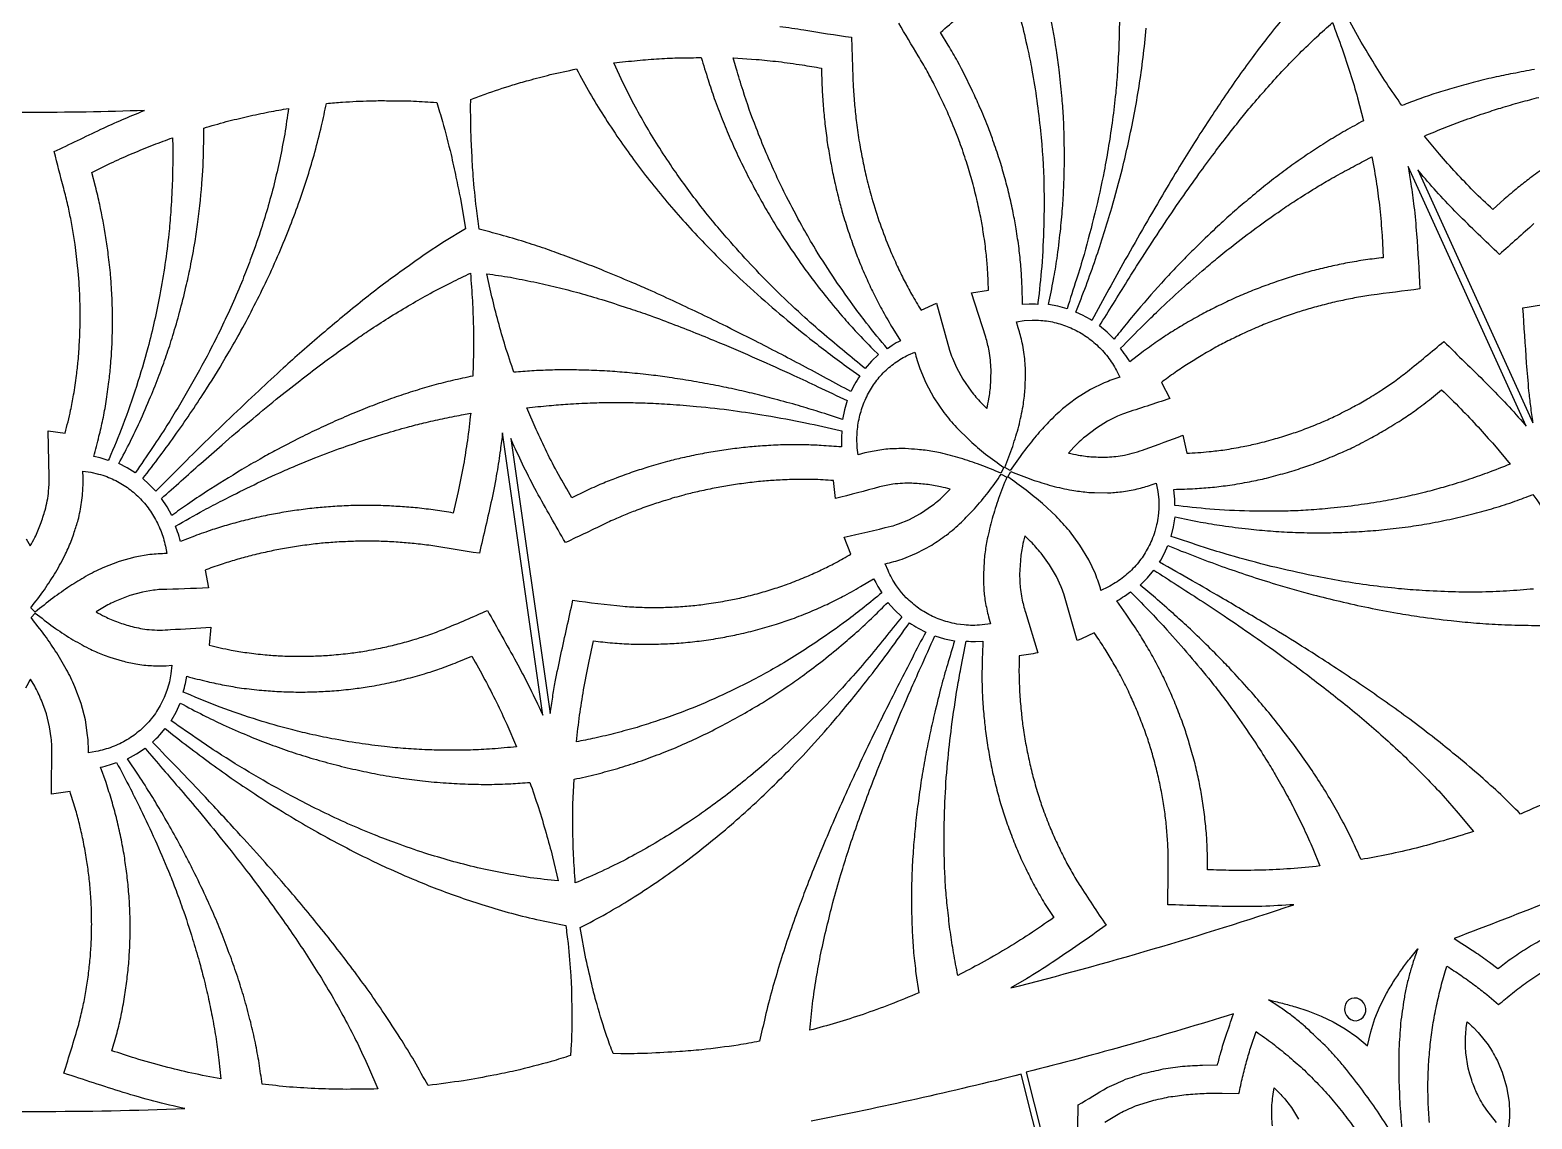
# Model space of a CAD drawing. Extents: x 10 to 990, y 10 to 990.
# Drawn here: x 500 to 649.8, y 104.2 to 212.8 of the extents above; entities that cross this region are included whole.
import ezdxf

# ---------------------------------------------------------------- set-up
doc = ezdxf.new("R2010")
doc.units = 0

msp = doc.modelspace()

# ---------------------------------------------------------------- linework, layer by layer
for points in [[(608.64, 214, -0.005556), (608.6, 211.59, -0.007159), (608.44, 208.62, -0.007503), (608.27, 206.52, -0.007235), (607.95, 203.84, -0.014763), (607.11, 198.72, -0.02071), (605.11, 190.43, -0.009163), (604.36, 187.95, -0.002264), (603.42, 185.01), (603.42, 185.01), (602.51, 185.27), (601.57, 185.44, 0.006487), (602.07, 187.91, 0.006033), (602.42, 190.01, 0.007926), (602.75, 192.72, 0.009944), (602.97, 195.04, 0.01011), (603.09, 197.09, 0.008723), (603.15, 199.22, 0.008714), (603.14, 201.64, 0.009651), (603.05, 204.24, 0.011811), (602.9, 206.24, 0.00961), (602.63, 208.85, 0.01243), (602.36, 210.79, 0.017012), (601.56, 215.06, 0.012575)], [(574.79, 213.17, -0.002967), (577.16, 212.83, 0.004415), (581.92, 212.08), (582.1, 207.1, 0.006959), (582.23, 205.3, 0.008511), (582.42, 203.58, 0.010188), (582.71, 201.57, 0.01204), (583.05, 199.75, 0.012009), (583.43, 198.03, 0.008927), (583.95, 196.04, 0.027621), (585.73, 190.95, 0.008774), (586.49, 189.25, 0.009702), (587.18, 187.83, 0.008285), (587.91, 186.46, 0.008728), (588.86, 184.87), (590.4, 185.57), (591.69, 180.89, 0.024354), (591.98, 180.09), (592.38, 179.14), (593.03, 177.98), (593.85, 176.79, 0.022061), (594.85, 175.62), (595.43, 175.06, 0.010404), (595.63, 176.01, 0.024277), (595.8, 177.44, 0.008476), (595.84, 178.93, 0.038392), (595.64, 180.82, 0.023625), (595.31, 182.16), (593.9, 186.6), (595.58, 186.85, 0.014788), (595.48, 189.19, 0.008323), (595.33, 190.74, 0.009127), (595.06, 192.68, 0.010631), (594.81, 194.13, 0.009551), (594.41, 195.95, 0.011364), (593.92, 197.86, 0.012589), (593.38, 199.66, 0.009536), (592.72, 201.6, 0.01029), (592.19, 202.96, 0.023463), (590.17, 207.38, 0.01293), (589.46, 208.72, 0.01144), (588.58, 210.22, -0.001444), (586.64, 213.49, 0.003056)], [(598.82, 213.75, -0.008052), (599.48, 210.96, -0.010726), (599.91, 208.82, -0.022211), (600.76, 202.75, -0.019739), (601.11, 197.34, -0.010891), (601.1, 193.32, -0.011413), (600.89, 189.22, -0.00806), (600.52, 185.63), (600.5, 185.44), (600.5, 185.44, 0.012397), (599.65, 185.45), (598.98, 185.42, 0.006674), (598.92, 187.5, 0.007487), (598.82, 189.21, 0.007545), (598.63, 191.01, 0.007942), (598.34, 192.98, 0.00767), (598.05, 194.57, 0.006978), (597.64, 196.43, 0.007301), (597.18, 198.18, 0.00783), (596.67, 199.91, 0.008185), (596.03, 201.8, 0.007629), (595.51, 203.22, 0.00747), (594.7, 205.16, 0.009213), (594, 206.7, 0.013693), (592.49, 209.69, 0.007131), (591.57, 211.3), (590.81, 212.55, -0.002462), (592.56, 214.13, -0.003421)], [(624.94, 213.98, 0.002069), (623.31, 211.93, 0.002167), (621.87, 210.04, 0.002526), (620.35, 207.93, 0.00297), (618.86, 205.77, 0.003298), (617.4, 203.56, 0.003607), (615.96, 201.32, 0.003765), (614.64, 199.2, 0.003417), (612.93, 196.33, 0.006671), (608.99, 189.47, 0.004045), (607.39, 186.58), (605.89, 183.83), (605.89, 183.83, 0.01132), (605.03, 184.33), (604.3, 184.67, 0.011081), (606.26, 189.96, 0.010933), (607.88, 195.07, 0.008787), (608.94, 199, 0.008188), (609.54, 201.58, 0.013135), (610.6, 207.17, 0.01632), (611.31, 212.99, 0.006818)], [(650.04, 208.87, 0.003994), (647.9, 208.47, 0.004657), (645.99, 208.08, 0.00479), (643.93, 207.58, 0.005365), (642.02, 207.05, 0.005062), (640.23, 206.51, 0.002571), (638.5, 205.92, -0.001503), (636.82, 205.28, -0.004824), (635.27, 207.53, -0.00473), (633.9, 209.69, -0.004779), (632.6, 211.89), (631.46, 213.95, -0.001428)], [(651.06, 199.1, 0.006358), (649.59, 198.03, 0.003909), (648.39, 197.09, 0.005476), (647.01, 195.92), (645.88, 194.9, -0.005367), (643.96, 196.75, -0.005693), (642.22, 198.56, -0.005725), (640.55, 200.43), (639.06, 202.23, -0.004277), (641.13, 203.09, -0.004129), (642.87, 203.75, -0.004992), (644.99, 204.49, -0.006475), (646.67, 205.03, -0.00563), (648.65, 205.61, -0.005587), (650.47, 206.09, -0.005989)], [(499.62, 162.04), (500.01, 161.34, 0.010404), (500.48, 162.19, 0.024277), (501.05, 163.52, 0.008476), (501.5, 164.93, 0.038392), (501.85, 166.8, 0.023625), (501.9, 168.19), (501.8, 172.84), (503.49, 172.61, 0.014788), (504.04, 174.88, 0.008323), (504.34, 176.41, 0.009127), (504.63, 178.35, 0.010631), (504.79, 179.81, 0.009551), (504.92, 181.67, 0.011364), (504.99, 183.64, 0.012589), (504.98, 185.51, 0.009536), (504.89, 187.56, 0.01029), (504.77, 189.02, 0.023463), (504.08, 193.82, 0.01293), (503.77, 195.31, 0.01144), (503.35, 197, -0.001444), (502.41, 200.69, 0.003056), (507.04, 202.91, -0.002954), (509.21, 203.88, -0.002964), (511.29, 204.74), (511.42, 204.79), (511.42, 204.79, -0.019669), (488.14, 204.84, -0.013584)], [(649.99, 193.51, -0.003516), (646.54, 190.42, -0.00419), (642.33, 194.5, -0.005629), (640.46, 196.48, -0.005368), (638.73, 198.45), (638.39, 198.86), (649.89, 173.63, -0.008968), (649.67, 175.28, -0.007036), (649.49, 176.82, -0.003449), (649.25, 179.58, 0.002665), (648.88, 185.1, 0.005626), (653.83, 185.95, 0.008121)], [(649.94, 157.05, -0.004623), (647.26, 156.84, -0.006018), (644.49, 156.74, -0.006414), (641.81, 156.76, -0.00698), (638.83, 156.9, -0.006397), (636.48, 157.08, -0.007053), (633.63, 157.41, -0.007778), (630.8, 157.84, -0.008689), (628.01, 158.36, -0.02126), (619.61, 160.44, -0.010207), (617.12, 161.2, -0.002678), (613.81, 162.3), (613.81, 162.3), (614.05, 163.26), (614.2, 164.25, 0.006887), (616.73, 163.73, 0.00639), (618.9, 163.37, 0.007628), (621.5, 163.04, 0.008197), (623.7, 162.84, 0.008055), (625.92, 162.71, 0.007534), (628.24, 162.65, 0.006855), (630.55, 162.69, 0.006797), (632.85, 162.8, 0.006392), (635.05, 162.97, 0.006441), (637.43, 163.26, 0.006989), (639.56, 163.6, 0.007297), (641.87, 164.06, 0.007473), (644.02, 164.57, 0.007664), (646.03, 165.13, 0.007518), (648.09, 165.8, 0.001404), (649.88, 166.47, -0.002097), (651.41, 164.31, -0.004133)], [(651.9, 136.05, -0.002396), (648.65, 134.6, 0.001779), (646.67, 136.55, 0.001617), (644.66, 138.37, 0.00286), (642.42, 140.27, 0.00287), (640.37, 141.93, 0.002054), (638.18, 143.62, 0.002594), (635.85, 145.33, 0.002981), (633.47, 146.99, 0.002812), (631.15, 148.56, 0.002342), (628.89, 150.04, 0.002962), (626.11, 151.8, 0.00334), (622.88, 153.77, 0.004419), (618.73, 156.23, 0.004514), (615.91, 157.86, 0.000982), (612.64, 159.72), (612.64, 159.72, 0.012913), (613.13, 160.62), (613.48, 161.38, 0.010894), (618.86, 159.31, 0.010947), (624.2, 157.54, 0.008711), (627.96, 156.48, 0.009795), (630.61, 155.82, 0.014543), (636.37, 154.65, 0.01213), (638.59, 154.29, 0.009439), (641.72, 153.9, 0.011203), (643.96, 153.68, 0.007523), (646.42, 153.52, 0.005406), (649.06, 153.43, 0.004566), (651.8, 153.43, 0.005879)], [(486.01, 105.2, 0.018607), (515.44, 105.22, -0.005996), (512.34, 105.95, -0.005207), (509.29, 106.83, -0.004237), (503.37, 108.76, 0.004014), (504.85, 113.62, 0.007907), (505.25, 115.3, 0.007826), (505.57, 116.91, 0.007214), (505.81, 118.55, 0.007873), (505.99, 120.19, 0.007936), (506.1, 121.85, 0.008056), (506.14, 123.62, 0.005574), (506.12, 125.08, 0.006549), (506.02, 126.84, 0.00639), (505.85, 128.52, 0.004993), (505.64, 130.07, 0.005914), (505.32, 131.81, 0.007217), (504.96, 133.45, 0.004612), (504.57, 134.97, 0.005145), (504.04, 136.66), (503.98, 136.84, -0.00148), (502.12, 136.58), (502.16, 141.43, 0.022814), (502.1, 142.19), (501.94, 143.31), (501.62, 144.59), (501.13, 145.96, 0.02108), (500.46, 147.36), (500.05, 148.07, 0.008883), (499.55, 147.17, 0.023664)], [(661.91, 130.25, -0.013282), (642.03, 122.2, -0.001905), (644.08, 120.87, -0.003677), (645.54, 119.82), (646.38, 119.18, -0.003745), (647.69, 120.17, 0.001114), (649.23, 121.2, 0.001349), (650.9, 122.16, -0.004855)], [(635.59, 103.11, 0.001577), (634.19, 105.22, 0.001976), (632.68, 107.33, 0.001605), (631.09, 109.36, 0.005455), (630.2, 110.39, 0.005902), (629.38, 111.28, 0.001768), (627.55, 113.04, 0.005025), (626.59, 113.89, 0.004159), (625.6, 114.66, 0.004907), (624.54, 115.41), (623.52, 116.06, -0.002751), (624.9, 115.73, -0.003329), (626.21, 115.37), (627.45, 114.97, -0.004722), (628.77, 114.43), (629.96, 113.86), (631.16, 113.18), (632.31, 112.38), (633.4, 111.47), (633.71, 112.87), (634.13, 114.2), (634.65, 115.48), (635.27, 116.71, -0.003807), (636.02, 117.94, -0.003811), (636.78, 119.07, -0.003587), (637.59, 120.17), (638.4, 121.16, 0.005106), (637.95, 119.89, 0.003181), (637.58, 118.66, 0.00532), (637.28, 117.44, 0.004415), (637.03, 116.17, -0.001308), (636.68, 113.72, -0.001078), (636.51, 111.16, 0.001799), (636.5, 108.5, 0.001295), (636.6, 105.9, 0.002113), (636.8, 103.24)], [(639.56, 103.82, -0.003133), (639.43, 105.88, -0.003097), (639.41, 107.88, -0.003103), (639.49, 109.87, -0.002729), (639.67, 111.85, -0.003329), (639.94, 113.8, -0.002784), (640.32, 115.74, -0.002622), (640.78, 117.63, 0.001228), (641.31, 119.43, -0.003312), (642.7, 118.52, -0.003801), (644.06, 117.54, -0.004162), (645.27, 116.6), (646.45, 115.59, -0.002248), (647.86, 116.75, -0.003639), (649.27, 117.82), (650.68, 118.76, 0.001103)], [(646.24, 103.83), (645.27, 105.06), (644.85, 105.7, -0.011416), (644.42, 106.5, -0.010526), (644.12, 107.14, -0.010041), (643.84, 107.85, -0.012536), (643.6, 108.65), (643.44, 109.25), (643.19, 110.77, -0.008639), (643.15, 111.62, -0.011056), (643.16, 112.4, -0.012065), (643.24, 113.32), (643.32, 113.88), (643.32, 113.88, -0.009172), (643.94, 113.31), (644.43, 112.8), (645.41, 111.58, -0.010229), (645.86, 110.87, -0.011643), (646.26, 110.14, -0.010333), (646.56, 109.5), (646.82, 108.86), (647.25, 107.4), (647.5, 105.86, -0.009735), (647.55, 105.02), (647.54, 104.31, -0.010506), (647.46, 103.39)], [(607.19, 103.88), (608.67, 104.77, 0.001121), (610.24, 105.48), (611.87, 106.01, 0.00111), (613.55, 106.38, 0.001086), (615.29, 106.62, -0.003263), (617.11, 106.74, -0.00206), (618.88, 106.76), (620.56, 106.71, -0.002396), (620.92, 108.36, -0.00332), (621.32, 109.93, -0.00246), (621.78, 111.45), (622.28, 112.9, -0.002996), (623.91, 111.73, -0.002436), (625.43, 110.51, -0.003213), (626.91, 109.21, -0.002916), (628.32, 107.82, -0.003091), (629.66, 106.36, -0.002843), (630.92, 104.83, -0.003537), (632.12, 103.23, -0.003323)], [(604.48, 86.2), (598.85, 108.65, -0.013282), (577.91, 103.97, -0.001905)], [(623.9, 103.49, -0.013033), (623.84, 104.41, -0.012724), (623.83, 105.04, -0.010266), (623.87, 105.8, -0.011015), (623.98, 106.65), (624.09, 107.3), (624.09, 107.3, -0.010425), (624.73, 106.64, -0.01065), (625.21, 106.09, -0.008745), (625.68, 105.48, -0.009786), (626.11, 104.83, -0.00857), (626.5, 104.17, -0.010135)]]:
    msp.add_lwpolyline(points, format="xyb")
for points in [[(608.11, 181.97), (607.41, 182.67), (606.65, 183.3, 0.002063), (609.42, 187.75, -0.003999), (610.93, 190.14, -0.003468), (612.89, 193.14, -0.006448), (614.84, 196.01, -0.004057), (616.57, 198.45, -0.006238), (618.11, 200.54, -0.008244), (619.45, 202.3, -0.008315), (620.88, 204.1, -0.006451), (621.98, 205.44, -0.002806), (623.47, 207.15, -0.002493), (625.04, 208.87, -0.001875), (626.59, 210.48, -0.002331), (628.32, 212.13, 0.001854), (629.89, 213.55, -0.00395), (630.85, 210.94, -0.004753), (631.67, 208.49, -0.005059), (632.4, 206.03), (632.99, 203.76, 0.003893), (631.18, 202.76, 0.004908), (629.54, 201.79, 0.004539), (627.89, 200.73, 0.003597), (626.25, 199.61, 0.003512), (624.63, 198.42, 0.003568), (623, 197.16, 0.004298), (621.27, 195.72, 0.004828), (619.74, 194.4, 0.00349), (618.24, 193.04, 0.004494), (616.17, 191.03, 0.009873), (614.97, 189.83, 0.005287), (613.54, 188.33, 0.007992), (610.76, 185.21, 0.003407), (609.3, 183.46, -0.001533), (608.11, 181.97)], [(584.6, 180.43), (583.91, 179.77), (583.28, 179.05, -0.006041), (579.2, 182.43, -0.008441), (576.98, 184.39, -0.00876), (574.2, 187.04, -0.010642), (571.86, 189.45, -0.00879), (569.61, 191.95, -0.014688), (566.91, 195.21, -0.008007), (565.52, 197.04, -0.005841), (564.23, 198.84, -0.00645), (562.8, 201.01, -0.006426), (561.5, 203.13, -0.004407), (560.37, 205.13, -0.005873), (559.15, 207.52), (558.21, 209.52, -0.00293), (560.56, 209.78, -0.004064), (562.75, 209.95, -0.002072), (564.84, 210.04, 0.001561), (566.94, 210.06, 0.005908), (567.62, 207.84, 0.005651), (568.24, 205.99, 0.006664), (569.01, 203.93, 0.006383), (569.83, 201.97, 0.006466), (570.71, 200.03, 0.00655), (571.68, 198.07, 0.007633), (572.85, 195.9, 0.007994), (573.86, 194.14, 0.007016), (574.98, 192.34, 0.008257), (576.88, 189.53, 0.012847), (577.97, 188.03, 0.010771), (579.46, 186.12, 0.009043), (581.21, 184.02, 0.01048), (582.45, 182.65, 0.010733), (584.06, 180.98), (584.6, 180.43)], [(586.8, 181.82, 0.015588), (585.99, 181.35), (585.5, 181.01, -0.00836), (583.42, 183.58, -0.009996), (582.07, 185.38, -0.022126), (578.15, 191.25, -0.008248), (576.97, 193.31, -0.008205), (575.45, 196.17, -0.016094), (573.41, 200.57, -0.00843), (572.41, 203.05, -0.015872), (571.11, 206.76, -0.009918), (570.43, 208.99), (570.13, 210.04), (572.42, 209.88, -0.00131), (574.63, 209.66, -0.002936), (576.99, 209.33, 0.001879), (578.93, 209.01, 0.005505), (578.98, 207.07, 0.006907), (579.1, 205.22, 0.007093), (579.27, 203.46, 0.007707), (579.51, 201.6, 0.00891), (579.8, 199.86, 0.007868), (580.13, 198.18, 0.008076), (580.58, 196.24, 0.007483), (580.97, 194.78, 0.007023), (581.52, 192.96, 0.008211), (582.15, 191.16, 0.007595), (582.72, 189.65, 0.007236), (583.47, 187.91, 0.007051), (584.2, 186.36, 0.00748), (585.04, 184.75, 0.008486), (586.05, 183.03), (586.8, 181.82)], [(582.74, 178.31, 0.011282), (582.23, 177.46), (581.86, 176.74, 0.002159), (577.02, 179.35, 0.002435), (572.31, 181.8, 0.002808), (569.07, 183.42, 0.005629), (566.65, 184.6, 0.005938), (561.63, 186.93, 0.008952), (559.96, 187.65, 0.005255), (557.28, 188.77, 0.009192), (555.28, 189.56, 0.008002), (553.16, 190.35, 0.006034), (551.36, 191, 0.001701), (549.3, 191.68, 0.002201), (546.91, 192.38, -0.002076), (544.79, 192.95, -0.007814), (544.51, 195.03, -0.008831), (544.2, 198.26, -0.009578), (544.06, 200.58, -0.004757), (543.96, 202.93, -0.007387), (543.94, 205.69), (543.94, 205.88, -0.005364), (545.37, 206.42, -0.009296), (548.13, 207.33, -0.010958), (549.7, 207.78, -0.002149), (551.88, 208.36, 0.002167), (554.48, 208.93, 0.005695), (555.83, 206.51, 0.005692), (557.18, 204.28, 0.006184), (558.73, 201.94, 0.006552), (560.19, 199.89, 0.006037), (561.78, 197.79, 0.006558), (563.52, 195.67, 0.007012), (565.33, 193.6, 0.007782), (567.26, 191.52, 0.008348), (569.13, 189.63, 0.008915), (571.81, 187.09, 0.018085), (577.78, 182.02, 0.011726), (581.42, 179.26), (582.74, 178.31)], [(512.53, 166.81, 0.01132), (511.84, 167.52), (511.24, 168.06, 0.011081), (514.61, 172.58, 0.010933), (517.6, 177.03, 0.008787), (519.72, 180.5, 0.008188), (521.03, 182.81, 0.013135), (523.62, 187.87, 0.01632), (525.94, 193.26, 0.006818), (526.89, 195.83, 0.006322), (527.69, 198.22, 0.006093), (528.4, 200.63, 0.006314), (529.06, 203.24, 0.001173), (529.56, 205.48, -0.006954), (531.16, 205.62, -0.00787), (533.9, 205.75, -0.01056), (535.54, 205.76, -0.002567), (537.96, 205.73, -0.00922), (540.23, 205.6), (540.56, 205.58, -0.006797), (541.12, 203.68, -0.0092), (541.98, 200.39, -0.009245), (542.47, 198.12, -0.005319), (542.91, 196), (543.42, 192.99), (541.32, 191.7), (539.3, 190.37, 0.002069), (537.16, 188.85, 0.002167), (535.24, 187.45, 0.002526), (533.19, 185.85, 0.00297), (531.15, 184.2, 0.003298), (529.13, 182.49, 0.003607), (527.11, 180.75, 0.003765), (525.25, 179.08, 0.003417), (522.8, 176.82, 0.006671), (517.09, 171.35, 0.004045), (514.74, 169.02), (512.53, 166.81)], [(510.49, 168.63), (509.69, 169.13), (508.84, 169.56, 0.006487), (510.01, 171.79, 0.006033), (510.93, 173.71, 0.007926), (512.02, 176.22, 0.009944), (512.88, 178.39, 0.01011), (513.58, 180.31, 0.008723), (514.24, 182.34, 0.008714), (514.91, 184.67, 0.009651), (515.54, 187.19, 0.011811), (515.98, 189.15, 0.00961), (516.45, 191.72, 0.01243), (516.74, 193.67, 0.017012), (517.17, 197.99, 0.012575), (517.27, 199.82, 0.011773), (517.31, 201.68), (517.31, 203.03, -0.003069), (519.57, 203.67, -0.003162), (521.68, 204.19, -0.003684), (523.81, 204.64, 0.001912), (525.77, 204.99, -0.003751), (525.39, 202.43, -0.005156), (524.9, 199.9, -0.005656), (524.34, 197.46, -0.006355), (523.66, 194.97, -0.005556), (522.95, 192.68, -0.007159), (521.96, 189.87, -0.007503), (521.2, 187.9, -0.007235), (520.14, 185.42, -0.014763), (517.89, 180.75, -0.02071), (513.64, 173.35, -0.009163), (512.22, 171.18, -0.002264), (510.49, 168.63)], [(507.8, 169.86, 0.012397), (507, 170.12), (506.34, 170.27, 0.006674), (506.87, 172.29, 0.007487), (507.26, 173.96, 0.007545), (507.59, 175.74, 0.007942), (507.86, 177.72, 0.00767), (508.03, 179.32, 0.006978), (508.16, 181.22, 0.007301), (508.21, 183.03, 0.00783), (508.21, 184.84, 0.008185), (508.13, 186.83, 0.007629), (508.03, 188.34, 0.00747), (507.8, 190.42, 0.009213), (507.56, 192.1, 0.013693), (506.95, 195.4, 0.007131), (506.52, 197.2), (506.14, 198.61, -0.002462), (508.27, 199.64, -0.003421), (510.28, 200.53, -0.004), (512.31, 201.36, 0.00149), (514.21, 202.07, -0.005849), (514.22, 199.59, -0.007119), (514.18, 197.51, -0.008052), (514.02, 194.64, -0.010726), (513.83, 192.47, -0.022211), (512.93, 186.41, -0.019739), (511.74, 181.11, -0.010891), (510.61, 177.26, -0.011413), (509.25, 173.38, -0.00806), (507.88, 170.04), (507.8, 169.86)], [(609.67, 179.72, 0.014748), (609.13, 180.55), (608.76, 181.06, -0.004333), (611.03, 183.36, -0.007985), (612.53, 184.82, -0.012709), (617.18, 189.03, -0.007178), (618.56, 190.18, -0.007046), (620.18, 191.48, -0.010368), (622.58, 193.29, -0.006735), (624.73, 194.81, -0.010462), (626.21, 195.8, -0.007798), (628.19, 197.04, -0.010404), (629.63, 197.9, -0.009466), (631.31, 198.83, -0.010764), (633, 199.72), (633.83, 200.15, -0.005448), (634.29, 197.44, -0.003996), (634.61, 195.02, -0.005754), (634.84, 192.31), (634.96, 190.1, 0.002948), (633.18, 189.88, 0.005403), (631.4, 189.58, 0.005343), (629.72, 189.23, 0.005072), (628.05, 188.83, 0.005705), (626.41, 188.38, 0.00541), (624.76, 187.86, 0.006033), (623.04, 187.25, 0.006774), (621.52, 186.66, 0.004867), (619.93, 185.97, 0.004865), (618.36, 185.22, 0.003307), (616.89, 184.47, 0.004458), (615.3, 183.57, 0.005738), (613.81, 182.67, 0.003298), (612.42, 181.75, 0.005696), (610.85, 180.62), (609.67, 179.72)], [(649.22, 173.29), (637.43, 199.18, -0.012311), (637.71, 197.47, -0.006417), (638.02, 195.21, -0.005765), (638.28, 192.48, -0.002683), (638.62, 186.98, -0.00163), (633.74, 186.36, 0.005786), (632.09, 186.08, 0.005803), (630.52, 185.76, 0.007084), (628.87, 185.36, 0.008271), (627.33, 184.93, 0.006576), (625.88, 184.48, 0.006365), (624.26, 183.9, 0.007496), (622.85, 183.35, 0.007155), (621.28, 182.67, 0.007189), (619.81, 181.96, 0.007472), (618.46, 181.27, 0.006956), (616.97, 180.42, 0.00669), (615.66, 179.62, 0.003965), (614.38, 178.78, 0.004459), (612.98, 177.77), (612.84, 177.66), (613.66, 176.05, -0.003391), (609.14, 174.57, 0.022335), (608.45, 174.28), (607.45, 173.8), (606.35, 173.11), (605.21, 172.24, 0.020945), (604.1, 171.19), (603.57, 170.61, 0.010231), (604.54, 170.41, 0.025551), (605.97, 170.23, 0.009265), (607.44, 170.21, 0.033955), (609.15, 170.4, 0.039862), (611.2, 171, 0.002897), (614.98, 172.38), (615.35, 170.6, 0.014724), (617.59, 170.75, 0.006253), (619.14, 170.94, 0.008427), (620.98, 171.26, 0.006312), (622.42, 171.57, 0.008789), (624.22, 172.05, 0.009532), (625.83, 172.55, 0.00836), (627.32, 173.08, 0.009867), (629.05, 173.79, 0.010027), (630.38, 174.4, 0.009631), (632.02, 175.25, 0.010572), (633.39, 176.02, 0.010202), (634.87, 176.95, 0.009592), (636.07, 177.76, 0.008567), (637.36, 178.74, 0.003535), (641, 181.74, 0.001576), (645.2, 177.62, -0.001485), (647.04, 175.72, -0.003421), (648.88, 173.69), (649.22, 173.29)], [(514.13, 164.39), (513.66, 165.26), (513.1, 166.08, 0.002063), (517.02, 169.58, -0.003999), (519.14, 171.44, -0.003468), (521.87, 173.76, -0.006448), (524.55, 175.97, -0.004057), (526.89, 177.82, -0.006238), (528.96, 179.4, -0.008244), (530.74, 180.71, -0.008315), (532.62, 182.03, -0.006451), (534.05, 183.01, -0.002806), (535.96, 184.23, -0.002493), (537.96, 185.44, -0.001875), (539.9, 186.54, -0.002331), (542.02, 187.64, 0.001854), (543.92, 188.56, -0.00395), (544.11, 185.78, -0.004753), (544.21, 183.2, -0.005059), (544.22, 180.64), (544.15, 178.29, 0.003893), (542.13, 177.85, 0.004908), (540.27, 177.38, 0.004539), (538.39, 176.83, 0.003597), (536.5, 176.21, 0.003512), (534.62, 175.52, 0.003568), (532.7, 174.77, 0.004298), (530.63, 173.88, 0.004828), (528.79, 173.04, 0.00349), (526.97, 172.16, 0.004494), (524.42, 170.82, 0.009873), (522.93, 170.01, 0.005287), (521.13, 168.96, 0.007992), (517.59, 166.76, 0.003407), (515.69, 165.49, -0.001533), (514.13, 164.39)], [(581.5, 175.85), (581.21, 174.93), (581.01, 173.96, 0.002963), (578.66, 174.73, 0.003454), (576.65, 175.34, 0.003922), (574.27, 175.99, 0.00529), (572.26, 176.51, 0.004786), (570.23, 176.98, 0.004159), (568.12, 177.41, 0.004761), (565.93, 177.8, 0.005523), (563.75, 178.14, 0.004314), (561.94, 178.39, 0.003994), (559.78, 178.61, 0.004657), (557.83, 178.77, 0.00479), (555.72, 178.87, 0.005365), (553.74, 178.91, 0.005062), (551.87, 178.89, 0.002571), (550.04, 178.81, -0.001503), (548.25, 178.67, -0.004824), (547.39, 181.27, -0.00473), (546.68, 183.73, -0.004779), (546.06, 186.2), (545.55, 188.5, -0.001428), (547.9, 188.14, -0.002861), (550.24, 187.68, -0.003199), (552.51, 187.17, -0.002504), (554.76, 186.58, -0.003041), (557.02, 185.92, -0.003314), (559.55, 185.1, -0.003368), (561.55, 184.43, -0.002937), (563.98, 183.53, -0.003785), (566.41, 182.58, -0.004723), (568.75, 181.62, -0.008505), (576.16, 178.36, -0.006168), (578.56, 177.23, 0.002583), (581.5, 175.85)], [(597.22, 169.17, 0.001539), (598.01, 171.28, 0.001346), (598.61, 173.29, 0.006778), (599.03, 175.3, 0.015564), (599.22, 176.86, 0.022764), (599.25, 177.63, 0.009602), (599.27, 178.9, 0.025025), (599.12, 180.68, 0.021214), (598.95, 181.59, 0.021886), (598.56, 183.09), (598.37, 183.69), (599.15, 183.82), (599.94, 183.87, -0.012983), (600.8, 183.85, -0.016563), (601.57, 183.76, -0.012436), (602.34, 183.6, -0.016938), (603.07, 183.38, -0.014496), (603.78, 183.1, -0.014488), (604.49, 182.75, -0.014986), (605.16, 182.35, -0.014973), (605.79, 181.9, -0.012659), (606.39, 181.39, -0.015178), (606.96, 180.83, -0.014557), (607.48, 180.21, -0.013279), (607.94, 179.55, -0.014329), (608.36, 178.84), (608.69, 178.17, 0.029241), (607.12, 177.6), (605.76, 176.94), (604.36, 176.07), (602.98, 175.02, 0.019633), (601.58, 173.7, -0.001355), (600.34, 172.34, -0.001608), (599.05, 170.71, -0.001705), (597.76, 168.88), (597.22, 169.17)], [(596.83, 168.61, -0.001798), (594.75, 169.45, -0.001618), (592.77, 170.11, 0.00395), (590.8, 170.62, 0.013962), (589.27, 170.89, 0.022357), (588.52, 170.96, 0.008395), (587.28, 171.05, 0.024908), (585.54, 171, 0.018664), (584.74, 170.91, 0.018338), (583.26, 170.62), (582.58, 170.44, -0.013227), (582.48, 171.36, -0.014171), (582.46, 172.19, -0.013457), (582.52, 173, -0.015303), (582.63, 173.8, -0.012509), (582.82, 174.58, -0.016089), (583.05, 175.33, -0.014355), (583.35, 176.05, -0.014405), (583.71, 176.76, -0.015174), (584.12, 177.41, -0.015506), (584.57, 178.02, -0.01308), (585.09, 178.6, -0.015858), (585.65, 179.13, -0.01581), (586.25, 179.61, -0.013455), (586.9, 180.03, -0.015389), (587.59, 180.41), (588.24, 180.69, 0.028166), (588.74, 179.04), (589.33, 177.6), (590.14, 176.12), (591.13, 174.66, 0.02144), (592.39, 173.17), (593.71, 171.85, 0.001492), (595.3, 170.49, 0.001633), (597.12, 169.16), (596.83, 168.61)], [(614.16, 165.38, 0.013378), (614.15, 166.27), (614.08, 166.99, 0.007728), (616.19, 167.07, 0.008648), (617.92, 167.2, 0.005743), (619.64, 167.41, 0.008218), (621.63, 167.75, 0.008697), (623.32, 168.12, 0.008592), (625.18, 168.62, 0.009228), (626.93, 169.16, 0.007899), (628.56, 169.74, 0.008272), (630.34, 170.47, 0.00597), (631.83, 171.13, 0.007743), (633.62, 172.06, 0.008209), (635.11, 172.9, 0.008734), (636.73, 173.9, 0.006068), (638.06, 174.8, 0.008019), (639.56, 175.93), (640.78, 176.93, -0.002926), (642.69, 175.03, -0.003688), (644.42, 173.21, -0.002009), (646.04, 171.39), (647.61, 169.51, -0.007247), (645.32, 168.62, -0.007978), (643.29, 167.91, -0.008741), (640.93, 167.19, -0.00889), (639.16, 166.71, -0.007244), (637.07, 166.22, -0.007934), (634.96, 165.81, -0.009134), (632.44, 165.42, -0.010346), (629.71, 165.1, -0.010812), (627.48, 164.92, -0.011888), (625.46, 164.83, -0.0125), (622.13, 164.81, -0.011727), (618.12, 164.98, -0.008979), (614.56, 165.34), (614.16, 165.38)], [(580.97, 172.83, 0.012138), (580.92, 171.94), (580.92, 171.22, 0.005001), (578.9, 171.36, 0.006212), (577.24, 171.43, 0.003557), (575.58, 171.44, 0.005543), (573.65, 171.36, 0.006624), (572, 171.24, 0.004788), (570.27, 171.05, 0.004878), (568.55, 170.81, 0.005705), (566.84, 170.51, 0.006078), (565.06, 170.13, 0.003916), (563.56, 169.77, 0.005686), (561.71, 169.23, 0.006082), (560.16, 168.73, 0.006358), (558.46, 168.11, 0.003909), (557.03, 167.55, 0.005476), (555.39, 166.82), (554.02, 166.16, -0.005367), (552.69, 168.48, -0.005693), (551.53, 170.7, -0.005725), (550.46, 172.97), (549.54, 175.12, -0.004277), (551.76, 175.35, -0.004129), (553.62, 175.5, -0.004992), (555.86, 175.61, -0.006475), (557.63, 175.66, -0.00563), (559.69, 175.65, -0.005587), (561.57, 175.6, -0.005989), (563.82, 175.48, -0.007015), (566.46, 175.27, -0.014148), (570.13, 174.85, -0.007347), (573.4, 174.36, -0.006808), (577.33, 173.63, -0.003685), (580.78, 172.87), (580.97, 172.83)], [(515, 161.8, 0.014748), (514.71, 162.74), (514.5, 163.33, -0.004333), (517.33, 164.91, -0.007985), (519.18, 165.88, -0.012709), (524.82, 168.62, -0.007178), (526.47, 169.33, -0.007046), (528.4, 170.12, -0.010368), (531.21, 171.18, -0.006735), (533.7, 172.03, -0.010462), (535.4, 172.56, -0.007798), (537.64, 173.2, -0.010404), (539.27, 173.61, -0.009466), (541.14, 174.04, -0.010764), (543.02, 174.41), (543.94, 174.59, -0.005448), (543.61, 171.86, -0.003996), (543.23, 169.45, -0.005754), (542.69, 166.79), (542.19, 164.63, 0.002948), (540.41, 164.92, 0.005403), (538.62, 165.13, 0.005343), (536.91, 165.27, 0.005072), (535.2, 165.36, 0.005705), (533.49, 165.39, 0.00541), (531.77, 165.36, 0.006033), (529.95, 165.26, 0.006774), (528.32, 165.12, 0.004867), (526.6, 164.9, 0.004865), (524.88, 164.63, 0.003307), (523.26, 164.32, 0.004458), (521.48, 163.91, 0.005738), (519.79, 163.46, 0.003298), (518.2, 162.97, 0.005696), (516.38, 162.33), (515, 161.8)], [(551.13, 144.48), (547.11, 172.64, -0.012311), (546.9, 170.93, -0.006417), (546.56, 168.67, -0.005765), (546.04, 165.98, -0.002683), (544.81, 160.61, -0.00163), (539.96, 161.38, 0.005786), (538.3, 161.58, 0.005803), (536.71, 161.72, 0.007084), (535.01, 161.8, 0.008271), (533.4, 161.82, 0.006576), (531.89, 161.79, 0.006365), (530.18, 161.7, 0.007496), (528.67, 161.57, 0.007155), (526.97, 161.35, 0.007189), (525.36, 161.09, 0.007472), (523.86, 160.8, 0.006956), (522.19, 160.41, 0.00669), (520.71, 160.01, 0.003965), (519.25, 159.57, 0.004459), (517.63, 159), (517.45, 158.93), (517.79, 157.15, -0.003391), (513.03, 157, 0.022335), (512.29, 156.92), (511.2, 156.74), (509.95, 156.39), (508.61, 155.88, 0.020945), (507.24, 155.18), (506.58, 154.77, 0.010231), (507.44, 154.31, 0.025551), (508.77, 153.74, 0.009265), (510.18, 153.3, 0.033955), (511.86, 153, 0.039862), (514, 153, 0.002897), (518.02, 153.25), (517.87, 151.44, 0.014724), (520.06, 150.96, 0.006253), (521.6, 150.7, 0.008427), (523.46, 150.49, 0.006312), (524.93, 150.38, 0.008789), (526.8, 150.34, 0.009532), (528.48, 150.37, 0.00836), (530.06, 150.46, 0.009867), (531.92, 150.65, 0.010027), (533.36, 150.85, 0.009631), (535.18, 151.21, 0.010572), (536.71, 151.57, 0.010202), (538.39, 152.04, 0.009592), (539.77, 152.48, 0.008567), (541.29, 153.05, 0.003535), (545.62, 154.91, 0.001576), (548.49, 149.77, -0.001485), (549.72, 147.43, -0.003421), (550.91, 144.97), (551.13, 144.48)], [(591.77, 167, 0.009254), (590.81, 167.25, 0.023689), (589.39, 167.49, 0.007317), (587.93, 167.6, 0.03906), (586.06, 167.5, 0.024226), (584.73, 167.23, -0.0034), (580.32, 166.07), (580.13, 167.87, 0.009813), (578.03, 167.98, 0.003804), (576.41, 167.98, 0.005909), (574.59, 167.91, 0.007353), (573.07, 167.8, 0.006837), (571.37, 167.61, 0.007508), (569.75, 167.38, 0.006454), (568.24, 167.11, 0.006508), (566.56, 166.75, 0.004709), (565.19, 166.42, 0.006933), (563.37, 165.89, 0.00849), (561.92, 165.42, 0.008178), (560.32, 164.83, 0.008034), (559.01, 164.31, 0.006278), (557.57, 163.67, -0.003516), (553.39, 161.68, -0.00419), (550.5, 166.78, -0.005629), (549.25, 169.2, -0.005368), (548.15, 171.58), (547.95, 172.07), (551.87, 144.62, -0.008968), (552.12, 146.26, -0.007036), (552.38, 147.79, -0.003449), (552.93, 150.51, 0.002665), (554.13, 155.92, 0.005626), (559.13, 155.33, 0.008121), (560.85, 155.23, 0.007943), (562.5, 155.21, 0.009382), (564.26, 155.26, 0.010236), (565.91, 155.38, 0.008606), (567.47, 155.56, 0.009666), (569.33, 155.86, 0.009738), (570.78, 156.15, 0.009397), (572.5, 156.58, 0.009423), (574.12, 157.06, 0.009505), (575.62, 157.57, 0.009298), (577.27, 158.22, 0.008749), (578.72, 158.86, 0.00622), (580.13, 159.56, 0.006975), (581.68, 160.43), (581.85, 160.53), (581.19, 162.22, 0.003495), (585.88, 163.31, 0.023156), (586.6, 163.55), (587.65, 163.96), (588.81, 164.59), (590.01, 165.4, 0.022773), (591.18, 166.41), (591.77, 167)], [(500.08, 155.18, 0.001539), (501.43, 156.98, 0.001346), (502.57, 158.74, 0.006778), (503.54, 160.55, 0.015564), (504.17, 162, 0.022764), (504.41, 162.73, 0.009602), (504.79, 163.94, 0.025025), (505.14, 165.69, 0.021214), (505.24, 166.61, 0.021886), (505.29, 168.16), (505.27, 168.79), (506.05, 168.69), (506.83, 168.52, -0.012983), (507.65, 168.26, -0.016563), (508.36, 167.95, -0.012436), (509.05, 167.58, -0.016938), (509.7, 167.17, -0.014496), (510.3, 166.7, -0.014488), (510.88, 166.17, -0.014986), (511.41, 165.6, -0.014973), (511.88, 164.99, -0.012659), (512.32, 164.32, -0.015178), (512.7, 163.62, -0.014557), (513.03, 162.88, -0.013279), (513.29, 162.12, -0.014329), (513.49, 161.32), (513.62, 160.58, 0.029241), (511.95, 160.48), (510.46, 160.23), (508.87, 159.79), (507.26, 159.17, 0.019633), (505.54, 158.3, -0.001355), (503.97, 157.34, -0.001608), (502.26, 156.15, -0.001705), (500.51, 154.75), (500.08, 155.18)], [(597.4, 168.2, -0.001625), (596.58, 166.09, -0.001479), (595.94, 164.07, 0.004329), (595.46, 162.05, 0.014144), (595.22, 160.57, 0.027527), (595.15, 159.8), (595.07, 158.52, 0.015143), (595.11, 157.19, 0.030674), (595.26, 155.8, 0.019293), (595.59, 154.27), (595.8, 153.58), (594.94, 153.46, -0.014059), (593.99, 153.42, -0.015058), (593.16, 153.46), (592.42, 153.55, -0.012089), (591.53, 153.76, -0.016387), (590.76, 154, -0.014856), (590.01, 154.32, -0.015861), (589.29, 154.7, -0.015452), (588.62, 155.13, -0.015854), (587.99, 155.63, -0.014018), (587.39, 156.18), (586.91, 156.71), (586.41, 157.36, -0.013395), (585.94, 158.13, -0.015353), (585.57, 158.88), (585.29, 159.57, 0.030731), (586.96, 160.04), (588.42, 160.62), (589.92, 161.43, 0.00145), (591.39, 162.43, 0.022213), (592.88, 163.71, 0.001577), (594.19, 165.05, 0.001614), (595.55, 166.67, 0.001806), (596.86, 168.5), (597.4, 168.2)], [(597.8, 168.78, 0.001692), (599.89, 167.96, 0.001578), (601.9, 167.34, 0.00721), (603.91, 166.9, 0.016133), (605.39, 166.71, 0.028005), (606.16, 166.67), (607.44, 166.64, 0.01668), (608.85, 166.75, 0.03597), (610.4, 167.03, 0.026215), (611.8, 167.43), (612.31, 167.61), (612.47, 166.79), (612.56, 165.96, -0.013576), (612.56, 165.06), (612.51, 164.33, -0.01292), (612.35, 163.44), (612.18, 162.77, -0.014506), (611.87, 161.93, -0.01563), (611.52, 161.19, -0.016312), (611.12, 160.5, -0.016234), (610.66, 159.85, -0.013517), (610.13, 159.23, -0.017024), (609.55, 158.65, -0.015247), (608.91, 158.12, -0.014156), (608.23, 157.66, -0.01582), (607.49, 157.24), (606.8, 156.91, 0.030241), (606.24, 158.55), (605.59, 159.96), (604.71, 161.42), (603.66, 162.84, 0.019773), (602.33, 164.3), (600.97, 165.58, -0.001346), (599.34, 166.92, -0.001536), (597.51, 168.24), (597.8, 168.78)], [(597.8, 117.25, 0.018607), (626.04, 125.56, -0.005996), (622.85, 125.39, -0.005207), (619.68, 125.37, -0.004237), (613.46, 125.56, 0.004014), (613.51, 130.64, 0.007907), (613.42, 132.36, 0.007826), (613.27, 134, 0.007214), (613.04, 135.64, 0.007873), (612.75, 137.27, 0.007936), (612.39, 138.89, 0.008056), (611.93, 140.6, 0.005574), (611.5, 141.99, 0.006549), (610.9, 143.65, 0.00639), (610.27, 145.21, 0.004993), (609.63, 146.65, 0.005914), (608.84, 148.23, 0.007217), (608.03, 149.7, 0.004612), (607.22, 151.04, 0.005145), (606.24, 152.52), (606.13, 152.67, -0.00148), (604.43, 151.9), (603.09, 156.56, 0.022814), (602.82, 157.27), (602.36, 158.3), (601.68, 159.45), (600.83, 160.62, 0.02108), (599.79, 161.78), (599.2, 162.34, 0.008883), (598.97, 161.33, 0.023664), (598.76, 159.88), (598.69, 158.48, 0.026481), (598.77, 157, 0.025679), (598.91, 156.12, 0.028972), (599.27, 154.74), (600.52, 150.67, -0.001432), (598.65, 150.39, 0.010632), (598.63, 148.21, 0.004481), (598.7, 146.54, 0.007066), (598.86, 144.66, 0.005186), (599.04, 143.19, 0.006127), (599.33, 141.44, 0.006706), (599.67, 139.78, 0.007507), (600.07, 138.15, 0.008042), (600.57, 136.44, 0.005953), (601.03, 135.05, 0.007783), (601.7, 133.31, 0.008158), (602.33, 131.87, 0.006967), (603.05, 130.37, 0.005783), (603.78, 128.99, 0.005342), (604.62, 127.58, 0.001827), (607.31, 123.51, -0.005649), (601.95, 119.79, -0.006061), (599.37, 118.16), (597.8, 117.25)], [(610.71, 157.43), (611.44, 158.15), (612.09, 158.93, 0.001608), (616.69, 155.95, -0.003988), (619.09, 154.36, -0.003954), (621.98, 152.39, -0.006998), (625.25, 150.06, -0.003845), (627.59, 148.32, -0.004721), (629.49, 146.85, -0.003852), (631.38, 145.35, -0.002457), (633.3, 143.75, -0.001429), (635.19, 142.1, -0.002872), (637.16, 140.27, -0.003184), (638.99, 138.46, -0.002728), (640.7, 136.68, -0.003427), (642.44, 134.68), (643.94, 132.86, -0.005532), (640.95, 131.94, -0.00429), (638.25, 131.21, -0.004533), (635.44, 130.56, -0.001896), (632.74, 130.06, 0.00321), (631.86, 131.99, 0.003535), (630.93, 133.84, 0.003076), (629.9, 135.68, 0.004701), (628.74, 137.59, 0.004657), (627.55, 139.39, 0.004468), (626.27, 141.2, 0.004461), (624.88, 143.04, 0.004203), (623.53, 144.73, 0.003865), (622.07, 146.45, 0.00486), (620.15, 148.58, 0.005987), (618.99, 149.82, 0.004128), (617.3, 151.52, 0.004616), (615.5, 153.24, 0.004162), (614.03, 154.59, 0.003945), (612.23, 156.16), (610.71, 157.43)], [(584.13, 158.08, 0.010688), (584.56, 157.29), (584.94, 156.67, -0.013669), (581.42, 153.88, -0.009082), (578.62, 151.9, -0.01806), (574.34, 149.21, -0.007865), (572.37, 148.12, -0.009347), (569.8, 146.84, -0.012086), (567.71, 145.88, -0.014767), (564.53, 144.59, -0.008546), (562.37, 143.84, -0.008385), (560.53, 143.25, -0.00696), (558.43, 142.68, -0.007679), (556.32, 142.17, -0.001427), (554.48, 141.8, -0.00188), (554.8, 144.46, -0.002088), (555.2, 146.99, -0.00349), (555.72, 149.69), (556.2, 151.88, 0.005659), (558.07, 151.67, 0.007605), (559.96, 151.56, 0.007902), (561.76, 151.54, 0.007255), (563.57, 151.59, 0.007923), (565.37, 151.71, 0.007769), (567.19, 151.92, 0.007983), (569.1, 152.22, 0.00599), (570.7, 152.54, 0.006984), (572.58, 153, 0.008563), (574.44, 153.55, 0.005847), (576, 154.07, 0.006695), (577.8, 154.78, 0.008206), (579.48, 155.52, 0.005708), (581.04, 156.29, 0.008185), (582.81, 157.29), (584.13, 158.08)], [(608.37, 155.86, 0.010097), (609.16, 156.35), (609.76, 156.77, -0.004617), (611.83, 154.64, -0.008856), (613.38, 152.97, -0.015247), (617.79, 147.81, -0.009138), (618.9, 146.39, -0.009201), (620.14, 144.7, -0.011271), (622.02, 142, -0.00678), (623.26, 140.06, -0.007377), (624.19, 138.53, -0.005415), (625.22, 136.71, -0.005542), (626.15, 134.96, -0.004706), (627.07, 133.08, -0.005268), (627.93, 131.16), (628.64, 129.42, -0.004465), (625.7, 129.14, -0.004641), (622.88, 129, -0.00635), (619.87, 128.98, -0.001846), (617.42, 129.04, 0.005409), (617.41, 130.92, 0.004903), (617.32, 132.69, 0.007337), (617.12, 134.57, 0.006988), (616.86, 136.34, 0.007464), (616.54, 138.08, 0.007357), (616.13, 139.84, 0.007559), (615.61, 141.66, 0.005081), (615.13, 143.2, 0.006042), (614.46, 144.98, 0.005907), (613.77, 146.65, 0.004508), (613.06, 148.21, 0.005419), (612.18, 149.91, 0.00663), (611.29, 151.49, 0.004092), (610.39, 152.96, 0.004762), (609.32, 154.55), (608.37, 155.86)], [(500.52, 154.64, 0.001692), (502.3, 153.27, 0.001578), (504.05, 152.11, 0.00721), (505.86, 151.12, 0.016133), (507.22, 150.51, 0.028005), (507.95, 150.26), (509.17, 149.88, 0.01668), (510.55, 149.58, 0.03597), (512.12, 149.41, 0.026215), (513.58, 149.4), (514.12, 149.44), (514.04, 148.6), (513.89, 147.78, -0.013576), (513.64, 146.91), (513.38, 146.23, -0.01292), (512.98, 145.43), (512.62, 144.82, -0.014506), (512.09, 144.11, -0.01563), (511.55, 143.5, -0.016312), (510.97, 142.95, -0.016234), (510.34, 142.45, -0.013517), (509.66, 142, -0.017024), (508.94, 141.61, -0.015247), (508.18, 141.29, -0.014156), (507.4, 141.03, -0.01582), (506.57, 140.84), (505.81, 140.72, 0.030241), (505.74, 142.45), (505.51, 143.99), (505.08, 145.63), (504.47, 147.3, 0.019773), (503.61, 149.06), (502.66, 150.68, -0.001346), (501.48, 152.42, -0.001536), (500.09, 154.2), (500.52, 154.64)], [(585.53, 155.71), (586.2, 154.96), (586.94, 154.28, -0.006383), (583.46, 150, -0.007616), (581.62, 147.88, -0.008793), (579.14, 145.21, -0.012784), (576.18, 142.27, -0.008758), (573.75, 140.06, -0.01022), (571.56, 138.2, -0.011465), (569.55, 136.59, -0.011265), (567.56, 135.11, -0.008553), (565.95, 133.98, -0.005903), (563.77, 132.57, -0.005714), (561.46, 131.19, -0.00499), (559.18, 129.95, -0.005778), (556.66, 128.73, -0.00183), (554.37, 127.73, -0.003888), (554.2, 130.51, -0.002586), (554.12, 133.02, -0.002473), (554.14, 135.6), (554.25, 138.07, 0.006451), (556.52, 138.59, 0.007121), (558.6, 139.16, 0.006916), (560.71, 139.83, 0.006573), (562.8, 140.59, 0.006394), (564.88, 141.44, 0.006448), (566.96, 142.39, 0.00672), (569.09, 143.46, 0.006174), (571.04, 144.53, 0.006119), (573.04, 145.71, 0.00804), (575.49, 147.31, 0.009371), (577, 148.36, 0.007075), (578.86, 149.76, 0.008307), (580.9, 151.41, 0.008512), (582.43, 152.73, 0.007205), (584.11, 154.3, 0.001455), (585.53, 155.71)], [(587.7, 153.69, 0.012729), (588.57, 153.15), (589.32, 152.76, 0.002439), (586.67, 147.63, 0.002903), (584.16, 142.59, 0.003222), (582.57, 139.26, 0.006232), (581.35, 136.62, 0.006828), (579.06, 131.38, 0.009543), (578.26, 129.43, 0.005116), (577.28, 126.92, 0.003247), (576.51, 124.86, 0.001977), (575.59, 122.24, 0.002516), (574.74, 119.61, 0.001814), (574, 117.08, 0.003), (573.3, 114.36, -0.001194), (572.75, 111.93, -0.007783), (570.63, 111.56, -0.010186), (566.98, 111.09, -0.010067), (564.81, 110.91, -0.005437), (561.59, 110.73, -0.009944), (558.9, 110.69), (558.15, 110.7, -0.006831), (557.53, 112.4, -0.011075), (556.54, 115.59, -0.0096), (556.1, 117.27, -0.003502), (555.44, 120.16), (554.87, 123.28, 0.004732), (557.47, 124.67, 0.004578), (559.93, 126.13, 0.006073), (562.49, 127.81, 0.006043), (564.75, 129.4, 0.005552), (567.04, 131.15, 0.006165), (569.34, 133.04, 0.006575), (571.58, 135.01, 0.006989), (573.74, 137.04, 0.00679), (575.69, 138.98, 0.007494), (577.91, 141.35, 0.008733), (580.5, 144.29, 0.011548), (583.76, 148.31, 0.009041), (585.74, 150.94, 0.00563), (587.7, 153.69)], [(590.23, 152.38), (591.2, 152.08), (592.2, 151.88, 0.002304), (591.48, 149.5, 0.003428), (590.86, 147.29, 0.004353), (590.23, 144.75, 0.004721), (589.77, 142.71, 0.003596), (589.33, 140.55, 0.003441), (588.93, 138.29, 0.004352), (588.59, 135.93, 0.004436), (588.32, 133.68, 0.004644), (588.12, 131.53, 0.004639), (587.97, 129.21, 0.00308), (587.9, 127.19, 0.004276), (587.91, 124.91, 0.004682), (587.98, 122.77, 0.003651), (588.12, 120.75, 0.003692), (588.35, 118.68), (588.65, 116.77, -0.005953), (585.79, 115.6, -0.005921), (583.07, 114.62, -0.004299), (580.42, 113.77, -0.001872), (577.75, 113.03, -0.002568), (578.03, 115.67, -0.001993), (578.4, 118.2, -0.001893), (578.87, 120.74, -0.003056), (579.46, 123.35, -0.001519), (580.07, 125.78, -0.002941), (580.87, 128.58, -0.003489), (581.58, 130.88, -0.002763), (582.45, 133.46, -0.003137), (583.37, 136.02, -0.003759), (584.34, 138.56, -0.004156), (585.61, 141.74, -0.006291), (587.79, 146.9, -0.006343), (588.81, 149.19, 0.002354), (590.23, 152.38)], [(593.37, 151.85, 0.013576), (594.29, 151.81), (595.03, 151.84, 0.005551), (594.95, 149.73, 0.006908), (594.93, 148, 0.004239), (594.98, 146.27, 0.005033), (595.13, 144.36, 0.004428), (595.31, 142.64, 0.005616), (595.61, 140.75, 0.006197), (595.95, 138.97, 0.006927), (596.37, 137.2, 0.00592), (596.85, 135.45, 0.005209), (597.37, 133.82, 0.005753), (598.04, 132.05, 0.007337), (598.73, 130.38, 0.006676), (599.5, 128.75, 0.00561), (600.28, 127.24, 0.005107), (601.18, 125.69), (602.09, 124.27, -0.005934), (599.65, 122.6, -0.006201), (597.28, 121.12, -0.006157), (594.85, 119.72, -0.001433), (592.52, 118.5, -0.004673), (592.1, 120.76, -0.005235), (591.78, 122.82, -0.00511), (591.52, 125.01, -0.005448), (591.33, 126.99, -0.005464), (591.21, 129.18, -0.004852), (591.16, 131.2, -0.00541), (591.17, 133.48, -0.006478), (591.24, 135.78, -0.012795), (591.5, 139.71, -0.00468), (591.9, 143.29, -0.008037), (592.49, 147.25, -0.007944), (592.83, 149.12, -0.003604), (593.37, 151.85)], [(515.26, 146.77, 0.013378), (515.5, 147.63), (515.64, 148.34, 0.007728), (517.69, 147.82, 0.008648), (519.38, 147.46, 0.005743), (521.09, 147.17, 0.008218), (523.1, 146.95, 0.008697), (524.82, 146.82, 0.008592), (526.75, 146.77, 0.009228), (528.58, 146.8, 0.007899), (530.31, 146.9, 0.008272), (532.22, 147.09, 0.00597), (533.83, 147.31, 0.007743), (535.82, 147.7, 0.008209), (537.48, 148.08, 0.008734), (539.32, 148.59, 0.006068), (540.84, 149.08, 0.008019), (542.6, 149.74), (544.06, 150.35, -0.002926), (545.36, 148, -0.003688), (546.51, 145.76, -0.002009), (547.55, 143.56), (548.52, 141.31, -0.007247), (546.07, 141.1, -0.007978), (543.92, 140.99, -0.008741), (541.46, 140.97, -0.00889), (539.62, 141.01, -0.007244), (537.48, 141.13, -0.007934), (535.34, 141.33, -0.009134), (532.81, 141.66, -0.010346), (530.1, 142.12, -0.010812), (527.91, 142.58, -0.011888), (525.95, 143.06, -0.0125), (522.75, 143.97, -0.011727), (518.95, 145.27, -0.008979), (515.63, 146.62), (515.26, 146.77)], [(514.06, 143.91), (514.56, 144.76), (514.98, 145.67, 0.006887), (517.27, 144.47, 0.00639), (519.24, 143.51, 0.007628), (521.64, 142.46, 0.008197), (523.7, 141.65, 0.008055), (525.79, 140.89, 0.007534), (528, 140.19, 0.006855), (530.23, 139.57, 0.006797), (532.47, 139.03, 0.006392), (534.63, 138.58, 0.006441), (536.99, 138.19, 0.006989), (539.13, 137.9, 0.007297), (541.48, 137.7, 0.007473), (543.68, 137.59, 0.007664), (545.78, 137.56, 0.007518), (547.93, 137.62, 0.001404), (549.84, 137.76, -0.002097), (550.7, 135.25, -0.004133), (551.47, 132.7, -0.002636), (552.11, 130.32), (552.65, 127.93, -0.004947), (549.88, 128.25, -0.004391), (547.24, 128.7, -0.004623), (544.61, 129.25, -0.006018), (541.93, 129.94, -0.006414), (539.36, 130.71, -0.00698), (536.54, 131.69, -0.006397), (534.34, 132.52, -0.007053), (531.7, 133.64, -0.007778), (529.1, 134.85, -0.008689), (526.57, 136.14, -0.02126), (519.09, 140.49, -0.010207), (516.93, 141.93, -0.002678), (514.06, 143.91)], [(512.2, 141.77, 0.012913), (512.94, 142.49), (513.48, 143.12, 0.010894), (518.06, 139.62, 0.010947), (522.69, 136.42, 0.008711), (526, 134.34, 0.009795), (528.35, 132.97, 0.014543), (533.55, 130.22, 0.01213), (535.58, 129.25, 0.009439), (538.48, 127.99, 0.011203), (540.56, 127.15, 0.007523), (542.88, 126.3, 0.005406), (545.38, 125.47, 0.004566), (548.01, 124.7, 0.005879), (550.86, 124, 0.001977), (553.42, 123.48, -0.00597), (553.65, 121.68, -0.008679), (553.93, 118.45, -0.008318), (554, 116.72, -0.002868), (554.03, 113.66, -0.008584), (553.97, 111.65), (553.9, 110.51, -0.006664), (551.98, 109.92, -0.010791), (548.38, 108.99, -0.009835), (546.26, 108.55, -0.004728), (543.21, 108, -0.002396), (539.69, 107.52, 0.001779), (538.33, 109.95, 0.001617), (536.92, 112.26, 0.00286), (535.31, 114.71, 0.00287), (533.81, 116.89, 0.002054), (532.17, 119.13, 0.002594), (530.42, 121.42, 0.002981), (528.61, 123.69, 0.002812), (526.83, 125.85, 0.002342), (525.08, 127.9, 0.002962), (522.9, 130.37, 0.00334), (520.36, 133.17, 0.004419), (517.07, 136.71, 0.004514), (514.82, 139.07, 0.000982), (512.2, 141.77)], [(509.72, 140.12), (510.62, 140.6), (511.46, 141.17, 0.001608), (515.03, 137.01, -0.003988), (516.89, 134.81, -0.003954), (519.1, 132.1, -0.006998), (521.59, 128.95, -0.003845), (523.34, 126.62, -0.004721), (524.75, 124.67, -0.003852), (526.14, 122.7, -0.002457), (527.53, 120.62, -0.001429), (528.88, 118.51, -0.002872), (530.25, 116.2, -0.003184), (531.5, 113.95, -0.002728), (532.64, 111.75, -0.003427), (533.75, 109.35), (534.67, 107.18, -0.005532), (531.55, 107.14, -0.00429), (528.75, 107.2, -0.004533), (525.88, 107.37, -0.001896), (523.14, 107.65, 0.00321), (522.84, 109.75, 0.003535), (522.47, 111.78, 0.003076), (522, 113.84, 0.004701), (521.42, 116, 0.004657), (520.79, 118.07, 0.004468), (520.07, 120.16, 0.004461), (519.25, 122.32, 0.004203), (518.44, 124.32, 0.003865), (517.52, 126.38, 0.00486), (516.27, 128.97, 0.005987), (515.51, 130.48, 0.004128), (514.37, 132.59, 0.004616), (513.13, 134.74, 0.004162), (512.1, 136.46, 0.003945), (510.82, 138.47), (509.72, 140.12)], [(507.03, 139.27, 0.010097), (507.92, 139.51), (508.62, 139.75, -0.004617), (510, 137.12, -0.008856), (511.02, 135.08, -0.015247), (513.8, 128.89, -0.009138), (514.46, 127.22, -0.009201), (515.18, 125.24, -0.011271), (516.21, 122.13, -0.00678), (516.86, 119.92, -0.007377), (517.32, 118.19, -0.005415), (517.8, 116.15, -0.005542), (518.2, 114.2, -0.004706), (518.55, 112.15, -0.005268), (518.83, 110.06), (519.02, 108.19, -0.004465), (516.12, 108.75, -0.004641), (513.38, 109.41, -0.00635), (510.49, 110.24, -0.001846), (508.16, 110.99, 0.005409), (508.68, 112.79, 0.004903), (509.08, 114.52, 0.007337), (509.43, 116.37, 0.006988), (509.67, 118.14, 0.007464), (509.85, 119.91, 0.007357), (509.95, 121.71, 0.007559), (509.98, 123.61, 0.005081), (509.94, 125.21, 0.006042), (509.81, 127.11, 0.005907), (509.61, 128.91, 0.004508), (509.37, 130.61, 0.005419), (509.01, 132.48, 0.00663), (508.6, 134.25, 0.004092), (508.15, 135.92, 0.004762), (507.57, 137.74), (507.03, 139.27)], [(620.02, 114.67, -0.013094), (599.34, 108.84), (605.01, 86.35, -0.000937), (606.5, 88.35, -0.002796), (607.6, 89.7), (608.36, 90.56, -0.004801), (607.51, 92.08), (606.64, 93.84), (605.86, 95.76), (605.23, 97.74), (604.77, 99.81), (604.52, 101.89, -0.005631), (604.48, 103.08, 0.000825), (604.53, 105.58, 0.002062), (607.42, 107.32, 0.001351), (609.25, 108.14, 0.001077), (611.12, 108.75, 0.001279), (613.02, 109.17, 0.001112), (614.94, 109.44, -0.002624), (616.92, 109.56), (618.43, 109.58, -0.004239), (618.75, 110.82, -0.002406), (619.26, 112.46, 0.00144), (620.02, 114.67)]]:
    msp.add_lwpolyline(points, format="xyb", close=True)
msp.add_lwpolyline([(633.12, 114.6), (633.21, 114.9), (633.21, 115.19), (633.15, 115.47), (633.02, 115.73), (632.85, 115.94), (632.62, 116.11), (632.36, 116.22), (632.06, 116.24), (631.78, 116.19), (631.53, 116.06), (631.33, 115.87), (631.19, 115.63), (631.11, 115.36), (631.1, 115.07), (631.16, 114.78), (631.28, 114.5), (631.48, 114.26), (631.72, 114.1), (631.98, 114.01), (632.24, 113.99), (632.5, 114.04), (632.75, 114.16), (632.96, 114.34), (633.12, 114.6)], close=True)

doc.saveas('drawing.dxf')
